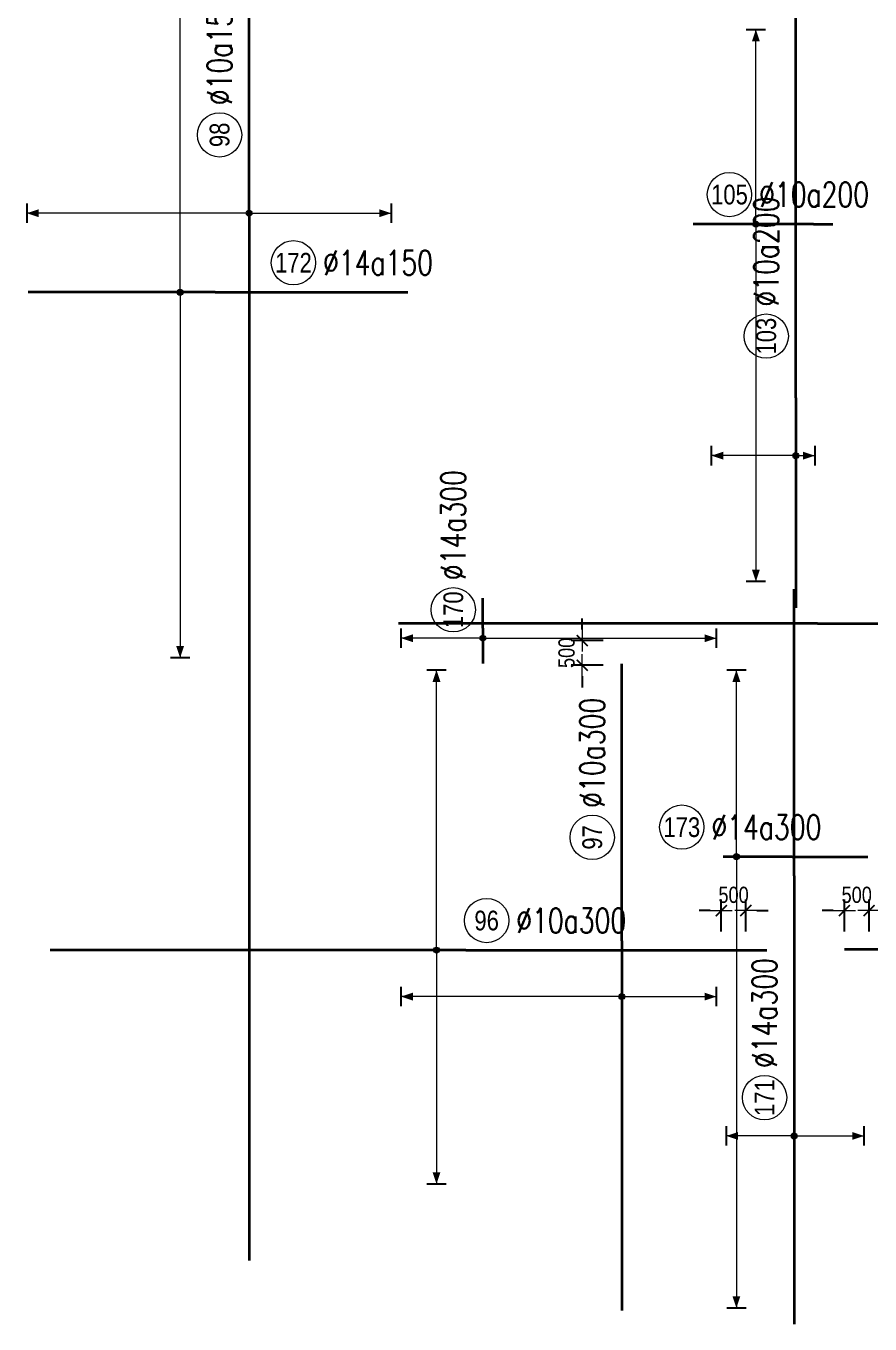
# Model space of a CAD drawing. Header units: millimetres. Extents: x -211477 to 1328726, y -15421 to 98394.
# Drawn here: x 280086 to 297220, y 37326 to 63675 of the extents above; entities that cross this region are included whole.
import ezdxf
from ezdxf.enums import TextEntityAlignment as Align

# ---------------------------------------------------------------- set-up
doc = ezdxf.new("R2010")
doc.units = ezdxf.units.MM
doc.header["$MEASUREMENT"] = 0
for name, color, linetype, lineweight in [('NDC_S_DIM', 1, 'Continuous', 9), ('NDC_S_REBAR', 4, 'Continuous', 35), ('NDC_S_VN TEXT', 7, 'Continuous', 20)]:
    doc.layers.add(name, color=color, linetype=linetype, lineweight=lineweight)
doc.styles.add('ARIAL', font='arial.ttf', dxfattribs={"width": 0.8})
doc.styles.add('NDC_ROMANS', font='romans.shx', dxfattribs={"width": 0.8})
doc.dimstyles.new('NDC_dim_150', dxfattribs={"dimscale": 150, "dimtxt": 2.2, "dimasz": 1.5, "dimexe": 1.5, "dimexo": 2.5, "dimgap": 1, "dimtad": 1, "dimdec": 0, "dimzin": 0, "dimdsep": 46, "dimtxsty": 'ARIAL', "dimblk": 'DIMMARK', "dimcen": 0.09, "dimdle": 1.2, "dimclrd": 1, "dimclre": 1, "dimclrt": 3, "dimadec": 0, "dimazin": 0, "dimtfac": 1, "dimtdec": 0, "dimtix": 1, "dimtofl": 0, "dimtmove": 0, "dimatfit": 3, "dimfxl": 4, "dimfxlon": 1, "dimtolj": 1, "dimtzin": 0, "dimarcsym": 0})

# ---------------------------------------------------------------- blocks, each defined once
blk = doc.blocks.new('DIMMARK')
at = {"layer": 'NDC_S_DIM', "color": 1}
blk.add_line((-1.5, 0), (1, 0), dxfattribs=at)
at = {"layer": 'NDC_S_DIM', "color": 2, "const_width": 0.15}
blk.add_lwpolyline([(-0.5, -0.5), (0.5, 0.5)], dxfattribs=at)
blk = doc.blocks.new('*D445')
at = {"layer": 'NDC_S_DIM', "color": 1, "lineweight": -2, "transparency": 16777216}
for p, q in [((296700, 45292), (296700, 45943)), ((297200, 45292), (297200, 45943)), ((296475, 45718), (296250, 45718)), ((297425, 45718), (297650, 45718))]:
    blk.add_line(p, q, dxfattribs=at)
at = {"layer": 'NDC_S_DIM', "color": 1, "lineweight": -2, "transparency": 16777216, "xscale": 225, "yscale": 225, "zscale": 225}
blk.add_blockref('DIMMARK', (296700, 45718), dxfattribs=at)
at = {"layer": 'NDC_S_DIM', "color": 1, "lineweight": -2, "transparency": 16777216, "xscale": 225, "yscale": 225, "zscale": 225, "rotation": 180}
blk.add_blockref('DIMMARK', (297200, 45718), dxfattribs=at)
at = {"layer": 'NDC_S_DIM', "color": 3, "transparency": 16777216, "insert": (296950, 46036), "char_height": 330, "attachment_point": 5, "style": 'ARIAL'}
blk.add_mtext('\\A1;500', dxfattribs=at)
blk = doc.blocks.new('*D446')
at = {"layer": 'NDC_S_DIM', "color": 1, "lineweight": -2, "transparency": 16777216}
for p, q in [((294200, 45292), (294200, 45943)), ((294700, 45292), (294700, 45943)), ((293975, 45718), (293750, 45718)), ((294925, 45718), (295150, 45718))]:
    blk.add_line(p, q, dxfattribs=at)
at = {"layer": 'NDC_S_DIM', "color": 1, "lineweight": -2, "transparency": 16777216, "xscale": 225, "yscale": 225, "zscale": 225}
blk.add_blockref('DIMMARK', (294200, 45718), dxfattribs=at)
at = {"layer": 'NDC_S_DIM', "color": 1, "lineweight": -2, "transparency": 16777216, "xscale": 225, "yscale": 225, "zscale": 225, "rotation": 180}
blk.add_blockref('DIMMARK', (294700, 45718), dxfattribs=at)
at = {"layer": 'NDC_S_DIM', "color": 3, "transparency": 16777216, "insert": (294450, 46036), "char_height": 330, "attachment_point": 5, "style": 'ARIAL'}
blk.add_mtext('\\A1;500', dxfattribs=at)
blk = doc.blocks.new('*D451')
at = {"layer": 'NDC_S_DIM', "color": 1, "lineweight": -2, "transparency": 16777216}
for p, q in [((291380, 51425), (291380, 51650)), ((291806, 51200), (291155, 51200)), ((291806, 50700), (291155, 50700)), ((291380, 50475), (291380, 50250))]:
    blk.add_line(p, q, dxfattribs=at)
at = {"layer": 'NDC_S_DIM', "color": 1, "lineweight": -2, "transparency": 16777216, "xscale": 225, "yscale": 225, "zscale": 225}
for p, rotation in [((291380, 51200), 270), ((291380, 50700), 90)]:
    blk.add_blockref('DIMMARK', p, dxfattribs=dict(at, rotation=rotation))
at = {"layer": 'NDC_S_DIM', "color": 3, "transparency": 16777216, "insert": (291061, 50950), "char_height": 330, "attachment_point": 5, "rotation": 90, "style": 'ARIAL'}
blk.add_mtext('\\A1;500', dxfattribs=at)
blk = doc.blocks.new('*U494')
h = blk.add_hatch(color=6)
edge = h.paths.add_edge_path()
edge.add_arc((-2.99, 0), 0.3, 0, 360)
at = {"layer": 'NDC_S_DIM', "color": 8}
for q in [(-2.99, 28.42), (-2.99, -23.75)]:
    blk.add_line((-2.99, 0), q, dxfattribs=at)
for points in [[(-3.99, 28.42, 0.2, 0.2, 0), (-1.99, 28.42, 0, 0, 0)], [(-3.99, -23.75, 0.2, 0.2, 0), (-1.99, -23.75, 0, 0, 0)]]:
    blk.add_lwpolyline(points, format="xyseb", dxfattribs=at)
at = {"layer": 'NDC_S_DIM'}
blk.add_circle((2.1, 3), 2.25, dxfattribs=at)
at = {"layer": 'NDC_S_DIM', "color": 6}
blk.add_circle((-2.99, 0), 0.3, dxfattribs=at)
at = {"layer": 'NDC_S_DIM', "color": 8}
for points in [[(-3.39, 27.22), (-2.99, 28.42), (-2.59, 27.22)], [(-3.39, -22.55), (-2.99, -23.75), (-2.59, -22.55)]]:
    blk.add_solid(points, dxfattribs=at)
at = {"layer": 'NDC_S_REBAR'}
for p, q in [((0, 0), (-40.53, 0)), ((-40.53, 0), (-40.53, 0)), ((0, 0), (28.41, 0)), ((28.41, 0), (28.41, 0)), ((28.41, 0), (30.55, 0)), ((-40.53, 0), (-42.19, 0))]:
    blk.add_line(p, q, dxfattribs=at)
at = {"layer": 'NDC_S_VN TEXT', "style": 'ARIAL', "width": 0.8}
blk.add_attdef('KHT', text='', height=2, dxfattribs=at).set_placement((2.1, 3), align=Align.MIDDLE_CENTER)
at = {"layer": 'NDC_S_VN TEXT', "color": 3, "style": 'NDC_ROMANS', "width": 0.75}
blk.add_attdef('DKT', (5.1, 1.75), '', height=2.5, dxfattribs=at)
blk = doc.blocks.new('*U493')
h = blk.add_hatch(color=6)
edge = h.paths.add_edge_path()
edge.add_arc((15.38, 0), 0.3, 0, 360)
at = {"layer": 'NDC_S_DIM', "color": 8}
for q in [(15.38, 28.67), (15.38, -27.57)]:
    blk.add_line((15.38, 0), q, dxfattribs=at)
for points in [[(14.38, 28.67, 0.2, 0.2, 0), (16.38, 28.67, 0, 0, 0)], [(14.38, -27.57, 0.2, 0.2, 0), (16.38, -27.57, 0, 0, 0)]]:
    blk.add_lwpolyline(points, format="xyseb", dxfattribs=at)
at = {"layer": 'NDC_S_DIM'}
blk.add_circle((-2.39, 3), 2.25, dxfattribs=at)
at = {"layer": 'NDC_S_DIM', "color": 6}
blk.add_circle((15.38, 0), 0.3, dxfattribs=at)
at = {"layer": 'NDC_S_DIM', "color": 8}
for points in [[(14.98, 27.47), (15.38, 28.67), (15.78, 27.47)], [(14.98, -26.37), (15.38, -27.57), (15.78, -26.37)]]:
    blk.add_solid(points, dxfattribs=at)
at = {"layer": 'NDC_S_REBAR'}
for p, q in [((-18.47, 0), (-21.9, 0)), ((0, 0), (-18.47, 0)), ((-18.47, 0), (-18.47, 0)), ((0, 0), (13.08, 0)), ((13.08, 0), (13.08, 0)), ((13.08, 0), (13.08, 0))]:
    blk.add_line(p, q, dxfattribs=at)
at = {"layer": 'NDC_S_VN TEXT', "style": 'ARIAL', "width": 0.8}
blk.add_attdef('KHT', text='', height=2, dxfattribs=at).set_placement((-2.39, 3), align=Align.MIDDLE_CENTER)
at = {"layer": 'NDC_S_VN TEXT', "color": 3, "style": 'NDC_ROMANS', "width": 0.75}
blk.add_attdef('DKT', (0.61, 1.75), '', height=2.5, dxfattribs=at)
blk = doc.blocks.new('*U490')
h = blk.add_hatch(color=6)
edge = h.paths.add_edge_path()
edge.add_arc((-3.55, 0), 0.3, 0, 360)
at = {"layer": 'NDC_S_DIM', "color": 8}
for q in [(-3.55, 34.66), (-3.55, -37.09)]:
    blk.add_line((-3.55, 0), q, dxfattribs=at)
for points in [[(-4.55, 34.66, 0.2, 0.2, 0), (-2.55, 34.66, 0, 0, 0)], [(-4.55, -37.09, 0.2, 0.2, 0), (-2.55, -37.09, 0, 0, 0)]]:
    blk.add_lwpolyline(points, format="xyseb", dxfattribs=at)
at = {"layer": 'NDC_S_DIM'}
blk.add_circle((7.95, 3), 2.25, dxfattribs=at)
at = {"layer": 'NDC_S_DIM', "color": 6}
blk.add_circle((-3.55, 0), 0.3, dxfattribs=at)
at = {"layer": 'NDC_S_DIM', "color": 8}
for points in [[(-3.95, 33.46), (-3.55, 34.66), (-3.15, 33.46)], [(-3.95, -35.89), (-3.55, -37.09), (-3.15, -35.89)]]:
    blk.add_solid(points, dxfattribs=at)
at = {"layer": 'NDC_S_REBAR'}
for p, q in [((0, 0), (-18.97, 0)), ((-18.97, 0), (-18.97, 0)), ((0, 0), (19.55, 0)), ((19.55, 0), (19.55, 0)), ((19.55, 0), (19.55, 0)), ((-18.97, 0), (-18.97, 0))]:
    blk.add_line(p, q, dxfattribs=at)
at = {"layer": 'NDC_S_VN TEXT', "style": 'ARIAL', "width": 0.8}
blk.add_attdef('KHT', text='', height=2, dxfattribs=at).set_placement((7.95, 3), align=Align.MIDDLE_CENTER)
at = {"layer": 'NDC_S_VN TEXT', "color": 3, "style": 'NDC_ROMANS', "width": 0.75}
blk.add_attdef('DKT', (10.95, 1.75), '', height=2.5, dxfattribs=at)
blk = doc.blocks.new('*U488')
h = blk.add_hatch(color=6)
edge = h.paths.add_edge_path()
edge.add_arc((0, 0), 0.3, 0, 360)
at = {"layer": 'NDC_S_DIM', "color": 8}
for q in [(0, 22.55), (0, -14.42)]:
    blk.add_line((0, 0), q, dxfattribs=at)
for points in [[(-1, 22.55, 0.2, 0.2, 0), (1, 22.55, 0, 0, 0)], [(-1, -14.42, 0.2, 0.2, 0), (1, -14.42, 0, 0, 0)]]:
    blk.add_lwpolyline(points, format="xyseb", dxfattribs=at)
at = {"layer": 'NDC_S_DIM'}
blk.add_circle((7.95, 3), 2.25, dxfattribs=at)
at = {"layer": 'NDC_S_DIM', "color": 6}
blk.add_circle((0, 0), 0.3, dxfattribs=at)
at = {"layer": 'NDC_S_DIM', "color": 8}
for points in [[(-0.4, 21.35), (0, 22.55), (0.4, 21.35)], [(-0.4, -13.22), (0, -14.42), (0.4, -13.22)]]:
    blk.add_solid(points, dxfattribs=at)
at = {"layer": 'NDC_S_REBAR'}
for p, q in [((0, 0), (-106.29, 0)), ((-106.29, 0), (-106.29, 0)), ((0, 0), (87.73, 0)), ((-106.29, 0), (-106.29, 0))]:
    blk.add_line(p, q, dxfattribs=at)
at = {"layer": 'NDC_S_VN TEXT', "style": 'ARIAL', "width": 0.8}
blk.add_attdef('KHT', text='', height=2, dxfattribs=at).set_placement((7.95, 3), align=Align.MIDDLE_CENTER)
at = {"layer": 'NDC_S_VN TEXT', "color": 3, "style": 'NDC_ROMANS', "width": 0.75}
blk.add_attdef('DKT', (10.95, 1.75), '', height=2.5, dxfattribs=at)
blk = doc.blocks.new('*U485')
h = blk.add_hatch(color=6)
edge = h.paths.add_edge_path()
edge.add_arc((-5.66, 0), 0.3, 0, 360)
at = {"layer": 'NDC_S_DIM', "color": 8}
for q in [(-5.66, 22.4), (-5.66, -9.6)]:
    blk.add_line((-5.66, 0), q, dxfattribs=at)
for points in [[(-6.66, 22.4, 0.2, 0.2, 0), (-4.66, 22.4, 0, 0, 0)], [(-6.66, -9.6, 0.2, 0.2, 0), (-4.66, -9.6, 0, 0, 0)]]:
    blk.add_lwpolyline(points, format="xyseb", dxfattribs=at)
at = {"layer": 'NDC_S_DIM'}
blk.add_circle((10.5, 3), 2.25, dxfattribs=at)
at = {"layer": 'NDC_S_DIM', "color": 6}
blk.add_circle((-5.66, 0), 0.3, dxfattribs=at)
at = {"layer": 'NDC_S_DIM', "color": 8}
for points in [[(-6.06, 21.2), (-5.66, 22.4), (-5.26, 21.2)], [(-6.06, -8.4), (-5.66, -9.6), (-5.26, -8.4)]]:
    blk.add_solid(points, dxfattribs=at)
at = {"layer": 'NDC_S_REBAR'}
for p, q in [((0, 0), (-37.53, 0)), ((-37.53, 0), (-37.53, 0)), ((0, 0), (28.12, 0)), ((28.12, 0), (28.12, 0)), ((28.12, 0), (28.12, 0)), ((-37.53, 0), (-37.53, 0))]:
    blk.add_line(p, q, dxfattribs=at)
at = {"layer": 'NDC_S_VN TEXT', "style": 'ARIAL', "width": 0.8}
blk.add_attdef('KHT', text='', height=2, dxfattribs=at).set_placement((10.5, 3), align=Align.MIDDLE_CENTER)
at = {"layer": 'NDC_S_VN TEXT', "color": 3, "style": 'NDC_ROMANS', "width": 0.75}
blk.add_attdef('DKT', (13.5, 1.75), '', height=2.5, dxfattribs=at)
blk = doc.blocks.new('*U478')
h = blk.add_hatch(color=6)
edge = h.paths.add_edge_path()
edge.add_arc((-26.39, 0), 0.3, 0, 360)
at = {"layer": 'NDC_S_DIM', "color": 8}
for q in [(-26.39, 6.89), (-26.39, -7.11)]:
    blk.add_line((-26.39, 0), q, dxfattribs=at)
for points in [[(-27.39, 6.89, 0.2, 0.2, 0), (-25.39, 6.89, 0, 0, 0)], [(-27.39, -7.11, 0.2, 0.2, 0), (-25.39, -7.11, 0, 0, 0)]]:
    blk.add_lwpolyline(points, format="xyseb", dxfattribs=at)
at = {"layer": 'NDC_S_DIM'}
blk.add_circle((-22.5, 3), 2.25, dxfattribs=at)
at = {"layer": 'NDC_S_DIM', "color": 6}
blk.add_circle((-26.39, 0), 0.3, dxfattribs=at)
at = {"layer": 'NDC_S_DIM', "color": 8}
for points in [[(-26.79, 5.69), (-26.39, 6.89), (-25.99, 5.69)], [(-26.79, -5.91), (-26.39, -7.11), (-25.99, -5.91)]]:
    blk.add_solid(points, dxfattribs=at)
at = {"layer": 'NDC_S_REBAR'}
for p, q in [((0, 0), (-45.48, 0)), ((-45.48, 0), (-45.48, 0)), ((0, 0), (29.12, 0)), ((29.12, 0), (29.12, 0)), ((29.12, 0), (29.12, 0)), ((-45.48, 0), (-45.48, 0))]:
    blk.add_line(p, q, dxfattribs=at)
at = {"layer": 'NDC_S_VN TEXT', "style": 'ARIAL', "width": 0.8}
blk.add_attdef('KHT', text='', height=2, dxfattribs=at).set_placement((-22.5, 3), align=Align.MIDDLE_CENTER)
at = {"layer": 'NDC_S_VN TEXT', "color": 3, "style": 'NDC_ROMANS', "width": 0.75}
blk.add_attdef('DKT', (-19.5, 1.75), '', height=2.5, dxfattribs=at)
blk = doc.blocks.new('*U468')
h = blk.add_hatch(color=6)
edge = h.paths.add_edge_path()
edge.add_arc((-1.02, 0), 0.3, 0, 360)
at = {"layer": 'NDC_S_DIM', "color": 8}
for q in [(-1.02, 8.3), (-1.02, -23.7)]:
    blk.add_line((-1.02, 0), q, dxfattribs=at)
for points in [[(-2.02, 8.3, 0.2, 0.2, 0), (-0.02, 8.3, 0, 0, 0)], [(-2.02, -23.7, 0.2, 0.2, 0), (-0.02, -23.7, 0, 0, 0)]]:
    blk.add_lwpolyline(points, format="xyseb", dxfattribs=at)
at = {"layer": 'NDC_S_DIM'}
blk.add_circle((1.87, 3), 2.25, dxfattribs=at)
at = {"layer": 'NDC_S_DIM', "color": 6}
blk.add_circle((-1.02, 0), 0.3, dxfattribs=at)
at = {"layer": 'NDC_S_DIM', "color": 8}
for points in [[(-1.42, 7.1), (-1.02, 8.3), (-0.62, 7.1)], [(-1.42, -22.5), (-1.02, -23.7), (-0.62, -22.5)]]:
    blk.add_solid(points, dxfattribs=at)
at = {"layer": 'NDC_S_REBAR'}
for p, q in [((0, 0), (-3.59, 0)), ((-3.59, 0), (-3.59, 0)), ((0, 0), (3.04, 0)), ((3.04, 0), (3.04, 0)), ((3.04, 0), (3.04, 0)), ((-3.59, 0), (-3.59, 0))]:
    blk.add_line(p, q, dxfattribs=at)
at = {"layer": 'NDC_S_VN TEXT', "style": 'ARIAL', "width": 0.8}
blk.add_attdef('KHT', text='', height=2, dxfattribs=at).set_placement((1.87, 3), align=Align.MIDDLE_CENTER)
at = {"layer": 'NDC_S_VN TEXT', "color": 3, "style": 'NDC_ROMANS', "width": 0.75}
blk.add_attdef('DKT', (4.87, 1.75), '', height=2.5, dxfattribs=at)
blk = doc.blocks.new('*U467')
at = {"layer": 'NDC_S_REBAR'}
for p, q in [((0, 0), (-42.52, 0)), ((-42.52, 0), (-42.52, 0)), ((0, 0), (189.1, 0)), ((-42.52, 0), (-42.52, 0))]:
    blk.add_line(p, q, dxfattribs=at)
at = {"layer": 'NDC_S_VN TEXT', "style": 'ARIAL', "width": 0.8}
blk.add_attdef('KHT', text='', height=2, dxfattribs=at).set_placement((35.24, -3.03), align=Align.MIDDLE_CENTER)
at = {"layer": 'NDC_S_VN TEXT', "color": 3, "style": 'NDC_ROMANS', "width": 0.75}
blk.add_attdef('DKT', (38.24, -4.28), '', height=2.5, dxfattribs=at)
blk = doc.blocks.new('*U464')
h = blk.add_hatch(color=6)
edge = h.paths.add_edge_path()
edge.add_arc((-5.86, 0), 0.3, 0, 360)
at = {"layer": 'NDC_S_DIM', "color": 8}
for q in [(-5.86, 19.74), (-5.86, -36.27)]:
    blk.add_line((-5.86, 0), q, dxfattribs=at)
for points in [[(-6.86, 19.74, 0.2, 0.2, 0), (-4.86, 19.74, 0, 0, 0)], [(-6.86, -36.27, 0.2, 0.2, 0), (-4.86, -36.27, 0, 0, 0)]]:
    blk.add_lwpolyline(points, format="xyseb", dxfattribs=at)
at = {"layer": 'NDC_S_DIM'}
blk.add_circle((-8.54, 3), 2.25, dxfattribs=at)
at = {"layer": 'NDC_S_DIM', "color": 6}
blk.add_circle((-5.86, 0), 0.3, dxfattribs=at)
at = {"layer": 'NDC_S_DIM', "color": 8}
for points in [[(-6.26, 18.54), (-5.86, 19.74), (-5.46, 18.54)], [(-6.26, -35.07), (-5.86, -36.27), (-5.46, -35.07)]]:
    blk.add_solid(points, dxfattribs=at)
at = {"layer": 'NDC_S_REBAR'}
for p, q in [((0, 0), (-10.34, 0)), ((-10.34, 0), (-10.34, 0)), ((0, 0), (1.95, 0)), ((1.95, 0), (1.95, 0)), ((1.95, 0), (1.95, 0)), ((-10.34, 0), (-12.21, 0))]:
    blk.add_line(p, q, dxfattribs=at)
at = {"layer": 'NDC_S_VN TEXT', "style": 'ARIAL', "width": 0.8}
blk.add_attdef('KHT', text='', height=2, dxfattribs=at).set_placement((-8.54, 3), align=Align.MIDDLE_CENTER)
at = {"layer": 'NDC_S_VN TEXT', "color": 3, "style": 'NDC_ROMANS', "width": 0.75}
blk.add_attdef('DKT', (-5.54, 1.75), '', height=2.5, dxfattribs=at)
blk = doc.blocks.new('*U463')
h = blk.add_hatch(color=6)
edge = h.paths.add_edge_path()
edge.add_arc((-5.86, 0), 0.3, 0, 360)
at = {"layer": 'NDC_S_DIM', "color": 8}
for q in [(-5.86, 8.56), (-5.86, -1.94)]:
    blk.add_line((-5.86, 0), q, dxfattribs=at)
for points in [[(-6.86, 8.56, 0.2, 0.2, 0), (-4.86, 8.56, 0, 0, 0)], [(-6.86, -1.94, 0.2, 0.2, 0), (-4.86, -1.94, 0, 0, 0)]]:
    blk.add_lwpolyline(points, format="xyseb", dxfattribs=at)
at = {"layer": 'NDC_S_DIM'}
blk.add_circle((6.27, 3), 2.25, dxfattribs=at)
at = {"layer": 'NDC_S_DIM', "color": 6}
blk.add_circle((-5.86, 0), 0.3, dxfattribs=at)
at = {"layer": 'NDC_S_DIM', "color": 8}
for points in [[(-6.26, 7.36), (-5.86, 8.56), (-5.46, 7.36)], [(-6.26, -0.74), (-5.86, -1.94), (-5.46, -0.74)]]:
    blk.add_solid(points, dxfattribs=at)
at = {"layer": 'NDC_S_REBAR'}
for p, q in [((0, 0), (-21.3, 0)), ((-21.3, 0), (-21.3, 0)), ((0, 0), (40.13, 0)), ((40.13, 0), (40.13, 0)), ((40.13, 0), (40.13, 0)), ((-21.3, 0), (-21.3, 0))]:
    blk.add_line(p, q, dxfattribs=at)
at = {"layer": 'NDC_S_VN TEXT', "style": 'ARIAL', "width": 0.8}
blk.add_attdef('KHT', text='', height=2, dxfattribs=at).set_placement((6.27, 3), align=Align.MIDDLE_CENTER)
at = {"layer": 'NDC_S_VN TEXT', "color": 3, "style": 'NDC_ROMANS', "width": 0.75}
blk.add_attdef('DKT', (9.27, 1.75), '', height=2.5, dxfattribs=at)
blk = doc.blocks.new('*U502')
h = blk.add_hatch(color=6)
edge = h.paths.add_edge_path()
edge.add_arc((-5.66, 0), 0.3, 0, 360)
at = {"layer": 'NDC_S_DIM', "color": 8}
for q in [(-5.66, 18.94), (-5.66, -45.81)]:
    blk.add_line((-5.66, 0), q, dxfattribs=at)
for points in [[(-6.66, 18.94, 0.2, 0.2, 0), (-4.66, 18.94, 0, 0, 0)], [(-6.66, -45.81, 0.2, 0.2, 0), (-4.66, -45.81, 0, 0, 0)]]:
    blk.add_lwpolyline(points, format="xyseb", dxfattribs=at)
at = {"layer": 'NDC_S_DIM'}
blk.add_circle((-11.2, 3), 2.25, dxfattribs=at)
at = {"layer": 'NDC_S_DIM', "color": 6}
blk.add_circle((-5.66, 0), 0.3, dxfattribs=at)
at = {"layer": 'NDC_S_DIM', "color": 8}
for points in [[(-6.06, 17.74), (-5.66, 18.94), (-5.26, 17.74)], [(-6.06, -44.61), (-5.66, -45.81), (-5.26, -44.61)]]:
    blk.add_solid(points, dxfattribs=at)
at = {"layer": 'NDC_S_REBAR'}
for p, q in [((0, 0), (-6.99, 0)), ((-6.99, 0), (-6.99, 0)), ((0, 0), (7.67, 0)), ((7.67, 0), (7.67, 0)), ((7.67, 0), (7.67, 0)), ((-6.99, 0), (-6.99, 0))]:
    blk.add_line(p, q, dxfattribs=at)
at = {"layer": 'NDC_S_VN TEXT', "style": 'ARIAL', "width": 0.8}
blk.add_attdef('KHT', text='', height=2, dxfattribs=at).set_placement((-11.2, 3), align=Align.MIDDLE_CENTER)
at = {"layer": 'NDC_S_VN TEXT', "color": 3, "style": 'NDC_ROMANS', "width": 0.75}
blk.add_attdef('DKT', (-8.2, 1.75), '', height=2.5, dxfattribs=at)

msp = doc.modelspace()

# ---------------------------------------------------------------- block references
at = {"xscale": 200, "yscale": 200, "zscale": 200, "rotation": 90}
for name, p, values in [('*U488', (284616.1, 59874.5), {'KHT': '98', 'DKT': '%%C10a150'}), ('*U463', (295712.4, 56125), {'KHT': '103', 'DKT': '%%C10a200'}), ('*U468', (289360.6, 51450.7), {'KHT': '170', 'DKT': '%%c14a300'}), ('*U478', (295678.2, 46421.8), {'KHT': '171', 'DKT': '%%c14a300'}), ('*U485', (292180.9, 45104.4), {'KHT': '97', 'DKT': '%%C10a300'})]:
    msp.add_blockref(name, p, dxfattribs=at).add_auto_attribs(values)
at = {"xscale": 200, "yscale": 200, "zscale": 200}
for name, p, values in [('*U490', (283925.8, 58268.7), {'KHT': '172', 'DKT': '%%C14a150'}), ('*U464', (296074.9, 59653.2), {'KHT': '105', 'DKT': '%%C10a200'}), ('*U494', (289018.1, 44916.6), {'KHT': '96', 'DKT': '%%C10a300'}), ('*U502', (295639.7, 46812), {'KHT': '173', 'DKT': '%%c14a300'}), ('*U493', (301080.5, 44925.5), {'KHT': '99', 'DKT': '%%C10a300'})]:
    msp.add_blockref(name, p, dxfattribs=at).add_auto_attribs(values)
msp.add_blockref('*U467', (296150.6, 51545.1), dxfattribs=at)

# ---------------------------------------------------------------- dimensions: what is measured, and where the dimension line sits
at = {"layer": 'NDC_S_DIM'}
dim = msp.add_linear_dim(base=(291379.9, 50700), p1=(292180.9, 51200), p2=(292180.9, 50700), angle=90, dimstyle='NDC_dim_150', dxfattribs=at)
dim.commit()
dim.dimension.update_dxf_attribs({"geometry": '*D451', "text_midpoint": (291061.4, 50950)})
for base, p1, p2, picture, middle in [((294200, 45717.8), (294700, 44916.6), (294200, 44916.6), '*D446', (294450, 46036.3)), ((297200, 45717.8), (296700, 44916.6), (297200, 44916.6), '*D445', (296950, 46036.3))]:
    dim = msp.add_linear_dim(base=base, p1=p1, p2=p2, dimstyle='NDC_dim_150', dxfattribs=at)
    dim.commit()
    dim.dimension.update_dxf_attribs({"geometry": picture, "text_midpoint": middle})

doc.saveas('drawing.dxf')
